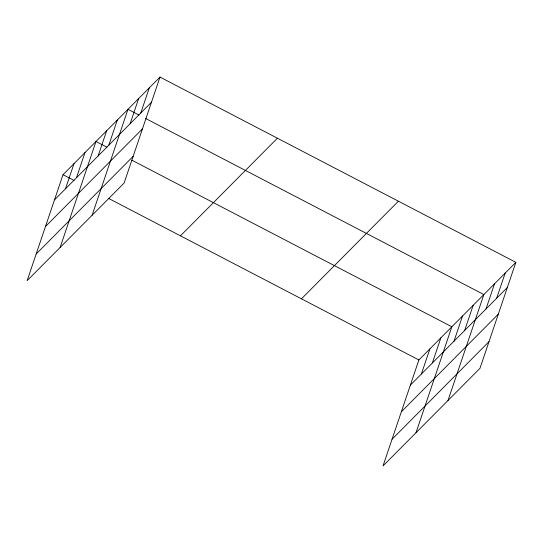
<?xml version="1.0" encoding="UTF-8"?>
<svg xmlns="http://www.w3.org/2000/svg" width="543" height="543" viewBox="0 0 543 543"><rect width="100%" height="100%" fill="white"/><g stroke="black" fill="none" stroke-linecap="round" stroke-linejoin="round"><path stroke-width="0.81" d="M159.981 77.079L63.015 174.697L27.15 280.656L124.116 183.039L159.981 77.079L515.85 262.344L479.985 368.303L383.019 465.921L418.884 359.961L515.85 262.344M65.486 188.801L74.004 163.633M76.475 177.737L84.993 152.569M60.117 247.465L95.982 141.506L106.991 147.241M98.134 155.936L106.652 130.768M108.797 145.198L117.315 120.03M92.113 215.252L127.978 109.292L138.988 115.028M130.13 123.723L138.648 98.554M140.793 112.985L149.311 87.817M421.361 374.059L429.88 348.898M432.35 362.995L440.868 337.834M415.986 432.73L451.857 326.771L131.949 160.233M454.002 341.194L462.521 316.033M464.665 330.456L473.184 305.295M447.989 400.517L483.854 294.557L145.599 118.462M485.999 308.981L494.517 283.819M496.669 298.243L505.187 273.081M54.497 199.865L151.463 102.247M45.476 226.526L142.436 128.908M36.177 253.995L133.137 156.377M180.452 235.832L277.419 138.214M301.446 298.826L398.413 201.202M410.372 385.123L507.332 287.505M401.345 411.791L498.304 314.166M392.046 439.26L489.012 341.642M63.015 174.697L74.024 180.432M108.525 198.385L418.884 359.961"/></g></svg>
